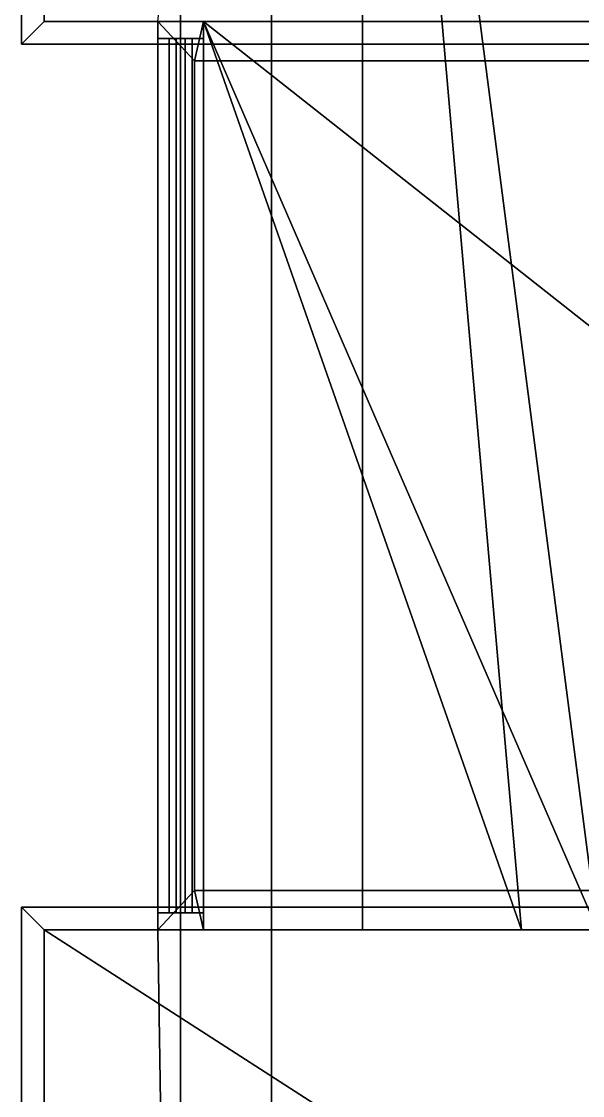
# Model space of a CAD drawing. Extents: x -7.1 to 5.5, y -11 to 12.
# Drawn here: x -7.06 to -5.826, y 5.336 to 7.7 of the extents above; entities that cross this region are included whole.
import ezdxf

# ---------------------------------------------------------------- set-up
doc = ezdxf.new("R2010")
doc.units = 0

msp = doc.modelspace()

# ---------------------------------------------------------------- linework, layer by layer
for points in [[(-7.06, 7.65, 30.1), (-7.06, 11.95, 30.1), (-7.06, 11.95, 29.9698), (-7.06, 7.65, 29.9698)], [(-7.01, 11.9, 30.1), (-7.06, 11.95, 30.1), (-7.06, 7.65, 30.1), (-7.01, 7.7, 30.1)], [(-7.01, 7.7, 29.9698), (-7.06, 7.65, 29.9698), (-7.06, 11.95, 29.9698), (-7.01, 11.9, 29.9698)], [(-7.01, 7.7, 3.4953), (-7.01, 7.7, 7.0953), (-7.01, 11.9, 7.0953), (-7.01, 11.9, 3.4953)], [(-7.01, 7.7, 7.0953), (-7.01, 7.7, 10.6953), (-7.01, 11.9, 10.6953), (-7.01, 11.9, 7.0953)], [(-7.01, 7.7, 10.6953), (-7.01, 7.7, 14.2953), (-7.01, 11.9, 14.2953), (-7.01, 11.9, 10.6953)], [(-7.01, 7.7, 14.2953), (-7.01, 7.7, 17.8953), (-7.01, 11.9, 17.8953), (-7.01, 11.9, 14.2953)], [(-7.01, 7.7, 17.8953), (-7.01, 7.7, 21.4953), (-7.01, 11.9, 21.4953), (-7.01, 11.9, 17.8953)], [(-7.01, 7.7, 21.4953), (-7.01, 7.7, 25.0953), (-7.01, 11.9, 25.0953), (-7.01, 11.9, 21.4953)], [(-7.01, 7.7, 25.0953), (-7.01, 7.7, 28.6953), (-7.01, 11.9, 28.6953), (-7.01, 11.9, 25.0953)], [(-7.01, 11.9, 30.2262), (-7.01, 7.7, 30.2262), (5.39, 7.7, 30.2262), (5.39, 11.9, 30.2262)], [(-7.01, 11.9, 28.6953), (-7.01, 7.7, 28.6953), (-7.01, 7.7, 30.2262), (-7.01, 11.9, 30.2262)], [(-6.71, 10.1, 0.0953), (-6.71, 10.1, -0.0047), (-6.71, 7.2, -0.0047)], [(-6.71, 10.1, 0.0953), (-6.71, 7.2, -0.0047), (-6.71, -10.8667, -0.0047), (-6.71, -10.8667, 0.0953)], [(-6.51, 9.9, 0.0953), (-6.71, 10.1, 0.0953), (-6.71, -10.8667, 0.0953), (-6.51, -10.5, 0.0953)], [(-6.51, -10.5, 3.2953), (-6.76, 5.7, 3.2953), (-6.76, 7.7, 3.2953), (-6.51, 9.9, 3.2953)], [(-6.51, -3.1784, 0.9173), (-6.51, -1.9882, 0.9173), (-6.51, 9.9, 0.0953), (-6.51, -10.5, 0.0953)], [(-6.51, -3.1784, 2.2732), (-6.51, -10.5, 3.2953), (-6.51, 9.9, 3.2953), (-6.51, -1.9882, 2.2732)], [(-6.51, 9.9, 3.2953), (-6.51, 9.9, 0.0953), (-6.51, -1.9882, 0.9173), (-6.51, -1.9882, 2.2732)], [(4.69, 9.7, 3.0953), (-3.66, 5.7, 3.0953), (-6.31, 9.7, 3.0953)], [(-6.31, 9.7, 3.0953), (-3.66, 5.7, 3.0953), (-5.96, 5.7, 3.0953)], [(-6.31, 9.7, 0.0953), (-5.7934, 5.7, 0.0953), (-4.1267, 5.7, 0.0953)], [(-6.31, 9.7, 0.0953), (-4.1267, 5.7, 0.0953), (-3.66, 5.7, 0.0953)], [(-6.31, 9.7, 0.0953), (-3.66, 5.7, 0.0953), (-3.1934, 5.7, 0.0953)], [(-6.31, 9.7, 0.0953), (-3.1934, 5.7, 0.0953), (-1.5267, 5.7, 0.0953)], [(-6.31, 9.7, 0.0953), (-5.96, 5.7, 0.0953), (-5.7934, 5.7, 0.0953)], [(-6.31, 9.7, 0.0953), (-1.5267, 5.7, 0.0953), (-1.36, 5.7, 0.0953)], [(-6.31, 9.7, 3.0953), (-5.96, 5.7, 3.0953), (-6.31, 5.7, 3.0953)], [(-6.31, 9.7, 0.0953), (-0.36, 5.7, 0.0953), (0.64, 5.7, 0.0953)], [(-6.31, 9.7, 0.0953), (0.64, 5.7, 0.0953), (1.09, 5.7, 0.0953), (4.69, 9.7, 0.0953)], [(-6.31, 9.7, 0.0953), (-1.36, 5.7, 0.0953), (-0.36, 5.7, 0.0953)], [(-6.31, 9.7, 0.0953), (-6.31, 5.7, 0.0953), (-5.96, 5.7, 0.0953)], [(-6.31, 9.7, 0.0953), (-6.31, 9.7, 3.0953), (-6.31, 5.7, 3.0953), (-6.31, 5.7, 0.0953)], [(-7.01, 7.7, 30.1), (-7.06, 7.65, 30.1), (5.44, 7.65, 30.1), (5.39, 7.7, 30.1)], [(5.39, 7.7, 29.9698), (5.44, 7.65, 29.9698), (-7.06, 7.65, 29.9698), (-7.01, 7.7, 29.9698)], [(-6.76, 7.7, 3.4953), (-6.76, 7.7, 7.0953), (-7.01, 7.7, 7.0953), (-7.01, 7.7, 3.4953)], [(-6.76, 7.7, 7.0953), (-6.76, 7.7, 10.6953), (-7.01, 7.7, 10.6953), (-7.01, 7.7, 7.0953)], [(-6.76, 7.7, 10.6953), (-6.76, 7.7, 14.2953), (-7.01, 7.7, 14.2953), (-7.01, 7.7, 10.6953)], [(-6.76, 7.7, 14.2953), (-6.76, 7.7, 17.8953), (-7.01, 7.7, 17.8953), (-7.01, 7.7, 14.2953)], [(-6.76, 7.7, 17.8953), (-6.76, 7.7, 21.4953), (-7.01, 7.7, 21.4953), (-7.01, 7.7, 17.8953)], [(-6.76, 7.7, 21.4953), (-6.76, 7.7, 25.0953), (-7.01, 7.7, 25.0953), (-7.01, 7.7, 21.4953)], [(-6.76, 7.7, 25.0953), (-6.76, 7.7, 28.6953), (-7.01, 7.7, 28.6953), (-7.01, 7.7, 25.0953)], [(-6.76, 7.7, 29.3453), (5.14, 7.7, 29.3453), (5.39, 7.7, 30.2262), (-7.01, 7.7, 30.2262)], [(-6.76, 7.7, 28.6953), (-6.76, 7.7, 29.3453), (-7.01, 7.7, 30.2262), (-7.01, 7.7, 28.6953)], [(-6.76, 5.7, 3.4953), (-6.76, 5.7375, 3.5444), (-6.76, 7.6625, 3.5444), (-6.76, 7.7, 3.4953)], [(-6.76, 7.7, 7.0953), (-6.76, 7.6625, 7.0462), (-6.76, 5.7375, 7.0462), (-6.76, 5.7, 7.0953)], [(-6.76, 7.7, 3.4953), (-6.76, 7.6625, 3.5444), (-6.76, 7.6625, 7.0462), (-6.76, 7.7, 7.0953)], [(-6.76, 5.7, 7.0953), (-6.76, 5.7375, 7.1444), (-6.76, 7.6625, 7.1444), (-6.76, 7.7, 7.0953)], [(-6.76, 7.7, 10.6953), (-6.76, 7.6625, 10.6462), (-6.76, 5.7375, 10.6462), (-6.76, 5.7, 10.6953)], [(-6.76, 7.7, 7.0953), (-6.76, 7.6625, 7.1444), (-6.76, 7.6625, 10.6462), (-6.76, 7.7, 10.6953)], [(-6.76, 5.7, 10.6953), (-6.76, 5.7375, 10.7444), (-6.76, 7.6625, 10.7444), (-6.76, 7.7, 10.6953)], [(-6.76, 7.7, 14.2953), (-6.76, 7.6625, 14.2462), (-6.76, 5.7375, 14.2462), (-6.76, 5.7, 14.2953)], [(-6.76, 7.7, 10.6953), (-6.76, 7.6625, 10.7444), (-6.76, 7.6625, 14.2462), (-6.76, 7.7, 14.2953)], [(-6.76, 5.7, 14.2953), (-6.76, 5.7375, 14.3444), (-6.76, 7.6625, 14.3444), (-6.76, 7.7, 14.2953)], [(-6.76, 7.7, 17.8953), (-6.76, 7.6625, 17.8462), (-6.76, 5.7375, 17.8462), (-6.76, 5.7, 17.8953)], [(-6.76, 7.7, 14.2953), (-6.76, 7.6625, 14.3444), (-6.76, 7.6625, 17.8462), (-6.76, 7.7, 17.8953)], [(-6.76, 5.7, 17.8953), (-6.76, 5.7375, 17.9444), (-6.76, 7.6625, 17.9444), (-6.76, 7.7, 17.8953)], [(-6.76, 7.7, 21.4953), (-6.76, 7.6625, 21.4462), (-6.76, 5.7375, 21.4462), (-6.76, 5.7, 21.4953)], [(-6.76, 7.7, 17.8953), (-6.76, 7.6625, 17.9444), (-6.76, 7.6625, 21.4462), (-6.76, 7.7, 21.4953)], [(-6.76, 5.7, 21.4953), (-6.76, 5.7375, 21.5444), (-6.76, 7.6625, 21.5444), (-6.76, 7.7, 21.4953)], [(-6.76, 7.7, 25.0953), (-6.76, 7.6625, 25.0462), (-6.76, 5.7375, 25.0462), (-6.76, 5.7, 25.0953)], [(-6.76, 7.7, 21.4953), (-6.76, 7.6625, 21.5444), (-6.76, 7.6625, 25.0462), (-6.76, 7.7, 25.0953)], [(-6.76, 5.7, 3.2953), (-6.76, 5.7, 3.4953), (-6.76, 7.7, 3.4953), (-6.76, 7.7, 3.2953)], [(-6.76, 5.7, 25.0953), (-6.76, 5.7375, 25.1444), (-6.76, 7.6625, 25.1444), (-6.76, 7.7, 25.0953)], [(-6.76, 7.7, 28.6953), (-6.76, 7.6625, 28.6462), (-6.76, 5.7375, 28.6462), (-6.76, 5.7, 28.6953)], [(-6.76, 7.7, 25.0953), (-6.76, 7.6625, 25.1444), (-6.76, 7.6625, 28.6462), (-6.76, 7.7, 28.6953)], [(5.14, 7.7, 29.3453), (-6.76, 7.7, 29.3453), (-6.6794, 7.6131, 29.3453), (5.0593, 7.6131, 29.3453)], [(-6.76, 7.7, 29.3453), (-6.76, 5.7, 29.3453), (-6.6794, 5.7869, 29.3453), (-6.6794, 7.6131, 29.3453)], [(-6.76, 5.7, 29.3453), (-6.76, 7.7, 29.3453), (-6.76, 7.7, 28.6953), (-6.76, 5.7, 28.6953)], [(-6.6794, 7.6131, 29.3453), (-6.6794, 5.7869, 29.3453), (-6.66, 5.7, 29.0188), (-6.66, 7.7, 29.0188)], [(5.0593, 7.6131, 29.3453), (-6.6794, 7.6131, 29.3453), (-6.66, 7.7, 29.0188), (5.04, 7.7, 29.0188)], [(-6.66, 7.7, 7.0953), (-6.66, 5.7, 7.0953), (-6.66, 5.7375, 7.0462), (-6.66, 7.6625, 7.0462)], [(-6.66, 5.7, 3.4953), (-6.66, 7.7, 3.4953), (-6.66, 7.6625, 3.5444), (-6.66, 5.7375, 3.5444)], [(-6.66, 7.6625, 7.0462), (-6.66, 7.6625, 3.5444), (-6.66, 7.7, 3.4953), (-6.66, 7.7, 7.0953)], [(-6.66, 7.7, 3.4953), (-2.16, 7.7, 3.4953), (-2.16, 7.7, 6.8953), (-6.66, 7.7, 6.8953)], [(-2.16, 7.7, 6.8953), (-3.66, 5.7, 6.8953), (-6.66, 5.7, 6.8953), (-6.66, 7.7, 6.8953)], [(-6.66, 7.7, 6.8953), (-6.66, 5.7, 6.8953), (-6.66, 5.7, 7.0953), (-6.66, 7.7, 7.0953)], [(-5.96, 5.7, 3.4953), (-6.66, 7.7, 3.4953), (-6.66, 5.7, 3.4953)], [(-5.96, 5.7, 3.4953), (-5.7934, 5.7, 3.4953), (-6.66, 7.7, 3.4953)], [(-4.1267, 5.7, 3.4953), (-6.66, 7.7, 3.4953), (-5.7934, 5.7, 3.4953)], [(-4.1267, 5.7, 3.4953), (-2.16, 7.7, 3.4953), (-6.66, 7.7, 3.4953)], [(-6.66, 7.7, 10.6953), (-6.66, 5.7, 10.6953), (-6.66, 5.7375, 10.6462), (-6.66, 7.6625, 10.6462)], [(-6.66, 5.7, 7.0953), (-6.66, 7.7, 7.0953), (-6.66, 7.6625, 7.1444), (-6.66, 5.7375, 7.1444)], [(-6.66, 7.6625, 10.6462), (-6.66, 7.6625, 7.1444), (-6.66, 7.7, 7.0953), (-6.66, 7.7, 10.6953)], [(-6.66, 7.7, 7.0953), (-2.16, 7.7, 7.0953), (-2.16, 7.7, 10.4953), (-6.66, 7.7, 10.4953)], [(-2.16, 7.7, 10.4953), (-3.66, 5.7, 10.4953), (-6.66, 5.7, 10.4953), (-6.66, 7.7, 10.4953)], [(-6.66, 7.7, 10.4953), (-6.66, 5.7, 10.4953), (-6.66, 5.7, 10.6953), (-6.66, 7.7, 10.6953)], [(-5.96, 5.7, 7.0953), (-6.66, 7.7, 7.0953), (-6.66, 5.7, 7.0953)], [(-5.96, 5.7, 7.0953), (-5.7934, 5.7, 7.0953), (-6.66, 7.7, 7.0953)], [(-4.1267, 5.7, 7.0953), (-6.66, 7.7, 7.0953), (-5.7934, 5.7, 7.0953)], [(-4.1267, 5.7, 7.0953), (-2.16, 7.7, 7.0953), (-6.66, 7.7, 7.0953)], [(-6.66, 7.7, 14.2953), (-6.66, 5.7, 14.2953), (-6.66, 5.7375, 14.2462), (-6.66, 7.6625, 14.2462)], [(-6.66, 5.7, 10.6953), (-6.66, 7.7, 10.6953), (-6.66, 7.6625, 10.7444), (-6.66, 5.7375, 10.7444)], [(-6.66, 7.6625, 14.2462), (-6.66, 7.6625, 10.7444), (-6.66, 7.7, 10.6953), (-6.66, 7.7, 14.2953)], [(-6.66, 7.7, 10.6953), (-2.16, 7.7, 10.6953), (-2.16, 7.7, 14.0953), (-6.66, 7.7, 14.0953)], [(-2.16, 7.7, 14.0953), (-3.66, 5.7, 14.0953), (-6.66, 5.7, 14.0953), (-6.66, 7.7, 14.0953)], [(-6.66, 7.7, 14.0953), (-6.66, 5.7, 14.0953), (-6.66, 5.7, 14.2953), (-6.66, 7.7, 14.2953)], [(-5.96, 5.7, 10.6953), (-6.66, 7.7, 10.6953), (-6.66, 5.7, 10.6953)], [(-5.96, 5.7, 10.6953), (-5.7934, 5.7, 10.6953), (-6.66, 7.7, 10.6953)], [(-4.1267, 5.7, 10.6953), (-6.66, 7.7, 10.6953), (-5.7934, 5.7, 10.6953)], [(-4.1267, 5.7, 10.6953), (-2.16, 7.7, 10.6953), (-6.66, 7.7, 10.6953)], [(-6.66, 7.7, 17.8953), (-6.66, 5.7, 17.8953), (-6.66, 5.7375, 17.8462), (-6.66, 7.6625, 17.8462)], [(-6.66, 5.7, 14.2953), (-6.66, 7.7, 14.2953), (-6.66, 7.6625, 14.3444), (-6.66, 5.7375, 14.3444)], [(-6.66, 7.6625, 17.8462), (-6.66, 7.6625, 14.3444), (-6.66, 7.7, 14.2953), (-6.66, 7.7, 17.8953)], [(-6.66, 7.7, 14.2953), (-2.16, 7.7, 14.2953), (-2.16, 7.7, 17.6953), (-6.66, 7.7, 17.6953)], [(-2.16, 7.7, 17.6953), (-3.66, 5.7, 17.6953), (-6.66, 5.7, 17.6953), (-6.66, 7.7, 17.6953)], [(-6.66, 7.7, 17.6953), (-6.66, 5.7, 17.6953), (-6.66, 5.7, 17.8953), (-6.66, 7.7, 17.8953)], [(-5.96, 5.7, 14.2953), (-6.66, 7.7, 14.2953), (-6.66, 5.7, 14.2953)], [(-5.96, 5.7, 14.2953), (-5.7934, 5.7, 14.2953), (-6.66, 7.7, 14.2953)], [(-4.1267, 5.7, 14.2953), (-6.66, 7.7, 14.2953), (-5.7934, 5.7, 14.2953)], [(-4.1267, 5.7, 14.2953), (-2.16, 7.7, 14.2953), (-6.66, 7.7, 14.2953)], [(-6.66, 7.7, 21.4953), (-6.66, 5.7, 21.4953), (-6.66, 5.7375, 21.4462), (-6.66, 7.6625, 21.4462)], [(-6.66, 5.7, 17.8953), (-6.66, 7.7, 17.8953), (-6.66, 7.6625, 17.9444), (-6.66, 5.7375, 17.9444)], [(-6.66, 7.6625, 21.4462), (-6.66, 7.6625, 17.9444), (-6.66, 7.7, 17.8953), (-6.66, 7.7, 21.4953)], [(-6.66, 7.7, 17.8953), (-2.16, 7.7, 17.8953), (-2.16, 7.7, 21.2953), (-6.66, 7.7, 21.2953)], [(-2.16, 7.7, 21.2953), (-3.66, 5.7, 21.2953), (-6.66, 5.7, 21.2953), (-6.66, 7.7, 21.2953)], [(-6.66, 7.7, 21.2953), (-6.66, 5.7, 21.2953), (-6.66, 5.7, 21.4953), (-6.66, 7.7, 21.4953)], [(-5.96, 5.7, 17.8953), (-6.66, 7.7, 17.8953), (-6.66, 5.7, 17.8953)], [(-5.96, 5.7, 17.8953), (-5.7934, 5.7, 17.8953), (-6.66, 7.7, 17.8953)], [(-4.1267, 5.7, 17.8953), (-6.66, 7.7, 17.8953), (-5.7934, 5.7, 17.8953)], [(-4.1267, 5.7, 17.8953), (-2.16, 7.7, 17.8953), (-6.66, 7.7, 17.8953)], [(-6.66, 7.7, 25.0953), (-6.66, 5.7, 25.0953), (-6.66, 5.7375, 25.0462), (-6.66, 7.6625, 25.0462)], [(-6.66, 5.7, 21.4953), (-6.66, 7.7, 21.4953), (-6.66, 7.6625, 21.5444), (-6.66, 5.7375, 21.5444)], [(-6.66, 7.6625, 25.0462), (-6.66, 7.6625, 21.5444), (-6.66, 7.7, 21.4953), (-6.66, 7.7, 25.0953)], [(-6.66, 7.7, 21.4953), (-2.16, 7.7, 21.4953), (-2.16, 7.7, 24.8953), (-6.66, 7.7, 24.8953)], [(-2.16, 7.7, 24.8953), (-3.66, 5.7, 24.8953), (-6.66, 5.7, 24.8953), (-6.66, 7.7, 24.8953)], [(-6.66, 7.7, 24.8953), (-6.66, 5.7, 24.8953), (-6.66, 5.7, 25.0953), (-6.66, 7.7, 25.0953)], [(-5.96, 5.7, 21.4953), (-6.66, 7.7, 21.4953), (-6.66, 5.7, 21.4953)], [(-5.96, 5.7, 21.4953), (-5.7934, 5.7, 21.4953), (-6.66, 7.7, 21.4953)], [(-4.1267, 5.7, 21.4953), (-6.66, 7.7, 21.4953), (-5.7934, 5.7, 21.4953)], [(-4.1267, 5.7, 21.4953), (-2.16, 7.7, 21.4953), (-6.66, 7.7, 21.4953)], [(-6.66, 7.7, 28.6953), (-6.66, 5.7, 28.6953), (-6.66, 5.7375, 28.6462), (-6.66, 7.6625, 28.6462)], [(-6.66, 5.7, 25.0953), (-6.66, 7.7, 25.0953), (-6.66, 7.6625, 25.1444), (-6.66, 5.7375, 25.1444)], [(-6.66, 7.6625, 28.6462), (-6.66, 7.6625, 25.1444), (-6.66, 7.7, 25.0953), (-6.66, 7.7, 28.6953)], [(-6.66, 7.7, 25.0953), (-2.16, 7.7, 25.0953), (-2.16, 7.7, 29.0188), (-6.66, 7.7, 29.0188)], [(-6.66, 7.7, 29.0188), (-6.66, 5.7, 29.0188), (-6.66, 5.7, 28.6953), (-6.66, 7.7, 28.6953)], [(-5.96, 5.7, 25.0953), (-6.66, 7.7, 25.0953), (-6.66, 5.7, 25.0953)], [(-5.96, 5.7, 25.0953), (-5.7934, 5.7, 25.0953), (-6.66, 7.7, 25.0953)], [(-4.1267, 5.7, 25.0953), (-6.66, 7.7, 25.0953), (-5.7934, 5.7, 25.0953)], [(-4.1267, 5.7, 25.0953), (-2.16, 7.7, 25.0953), (-6.66, 7.7, 25.0953)], [(-6.76, 5.7375, 7.0462), (-6.76, 7.6625, 7.0462), (-6.66, 7.6625, 7.0462), (-6.66, 5.7375, 7.0462)], [(-6.76, 7.6625, 3.5444), (-6.76, 5.7375, 3.5444), (-6.66, 5.7375, 3.5444), (-6.66, 7.6625, 3.5444)], [(-6.76, 7.6625, 3.5444), (-6.66, 7.6625, 3.5444), (-6.66, 7.6625, 7.0462), (-6.76, 7.6625, 7.0462)], [(-6.76, 5.7375, 10.6462), (-6.76, 7.6625, 10.6462), (-6.66, 7.6625, 10.6462), (-6.66, 5.7375, 10.6462)], [(-6.76, 7.6625, 7.1444), (-6.76, 5.7375, 7.1444), (-6.66, 5.7375, 7.1444), (-6.66, 7.6625, 7.1444)], [(-6.76, 7.6625, 7.1444), (-6.66, 7.6625, 7.1444), (-6.66, 7.6625, 10.6462), (-6.76, 7.6625, 10.6462)], [(-6.76, 5.7375, 14.2462), (-6.76, 7.6625, 14.2462), (-6.66, 7.6625, 14.2462), (-6.66, 5.7375, 14.2462)], [(-6.76, 7.6625, 10.7444), (-6.76, 5.7375, 10.7444), (-6.66, 5.7375, 10.7444), (-6.66, 7.6625, 10.7444)], [(-6.76, 7.6625, 10.7444), (-6.66, 7.6625, 10.7444), (-6.66, 7.6625, 14.2462), (-6.76, 7.6625, 14.2462)], [(-6.76, 5.7375, 17.8462), (-6.76, 7.6625, 17.8462), (-6.66, 7.6625, 17.8462), (-6.66, 5.7375, 17.8462)], [(-6.76, 7.6625, 14.3444), (-6.76, 5.7375, 14.3444), (-6.66, 5.7375, 14.3444), (-6.66, 7.6625, 14.3444)], [(-6.76, 7.6625, 14.3444), (-6.66, 7.6625, 14.3444), (-6.66, 7.6625, 17.8462), (-6.76, 7.6625, 17.8462)], [(-6.76, 5.7375, 21.4462), (-6.76, 7.6625, 21.4462), (-6.66, 7.6625, 21.4462), (-6.66, 5.7375, 21.4462)], [(-6.76, 7.6625, 17.9444), (-6.76, 5.7375, 17.9444), (-6.66, 5.7375, 17.9444), (-6.66, 7.6625, 17.9444)], [(-6.76, 7.6625, 17.9444), (-6.66, 7.6625, 17.9444), (-6.66, 7.6625, 21.4462), (-6.76, 7.6625, 21.4462)], [(-6.76, 5.7375, 25.0462), (-6.76, 7.6625, 25.0462), (-6.66, 7.6625, 25.0462), (-6.66, 5.7375, 25.0462)], [(-6.76, 7.6625, 21.5444), (-6.76, 5.7375, 21.5444), (-6.66, 5.7375, 21.5444), (-6.66, 7.6625, 21.5444)], [(-6.76, 7.6625, 21.5444), (-6.66, 7.6625, 21.5444), (-6.66, 7.6625, 25.0462), (-6.76, 7.6625, 25.0462)], [(-6.76, 5.7375, 28.6462), (-6.76, 7.6625, 28.6462), (-6.66, 7.6625, 28.6462), (-6.66, 5.7375, 28.6462)], [(-6.76, 7.6625, 25.1444), (-6.76, 5.7375, 25.1444), (-6.66, 5.7375, 25.1444), (-6.66, 7.6625, 25.1444)], [(-6.76, 7.6625, 25.1444), (-6.66, 7.6625, 25.1444), (-6.66, 7.6625, 28.6462), (-6.76, 7.6625, 28.6462)], [(-6.735, 5.7375, 5.8462), (-6.735, 7.6625, 5.8462), (-6.685, 7.6625, 5.8462), (-6.685, 5.7375, 5.8462)], [(-6.735, 7.6625, 5.9444), (-6.735, 5.7375, 5.9444), (-6.685, 5.7375, 5.9444), (-6.685, 7.6625, 5.9444)], [(-6.735, 7.6625, 5.9444), (-6.735, 7.6625, 5.8462), (-6.735, 5.7375, 5.8462), (-6.735, 5.7375, 5.9444)], [(-6.735, 7.6625, 4.7444), (-6.735, 7.6625, 4.6462), (-6.735, 5.7375, 4.6462), (-6.735, 5.7375, 4.7444)], [(-6.735, 7.6625, 4.7444), (-6.735, 5.7375, 4.7444), (-6.685, 5.7375, 4.7444), (-6.685, 7.6625, 4.7444)], [(-6.735, 5.7375, 4.6462), (-6.735, 7.6625, 4.6462), (-6.685, 7.6625, 4.6462), (-6.685, 5.7375, 4.6462)], [(-6.735, 5.7375, 9.4462), (-6.735, 7.6625, 9.4462), (-6.685, 7.6625, 9.4462), (-6.685, 5.7375, 9.4462)], [(-6.735, 7.6625, 9.5444), (-6.735, 5.7375, 9.5444), (-6.685, 5.7375, 9.5444), (-6.685, 7.6625, 9.5444)], [(-6.735, 7.6625, 9.5444), (-6.735, 7.6625, 9.4462), (-6.735, 5.7375, 9.4462), (-6.735, 5.7375, 9.5444)], [(-6.735, 7.6625, 8.3444), (-6.735, 7.6625, 8.2462), (-6.735, 5.7375, 8.2462), (-6.735, 5.7375, 8.3444)], [(-6.735, 7.6625, 8.3444), (-6.735, 5.7375, 8.3444), (-6.685, 5.7375, 8.3444), (-6.685, 7.6625, 8.3444)], [(-6.735, 5.7375, 8.2462), (-6.735, 7.6625, 8.2462), (-6.685, 7.6625, 8.2462), (-6.685, 5.7375, 8.2462)], [(-6.735, 5.7375, 13.0462), (-6.735, 7.6625, 13.0462), (-6.685, 7.6625, 13.0462), (-6.685, 5.7375, 13.0462)], [(-6.735, 7.6625, 13.1444), (-6.735, 5.7375, 13.1444), (-6.685, 5.7375, 13.1444), (-6.685, 7.6625, 13.1444)], [(-6.735, 7.6625, 13.1444), (-6.735, 7.6625, 13.0462), (-6.735, 5.7375, 13.0462), (-6.735, 5.7375, 13.1444)], [(-6.735, 7.6625, 11.9444), (-6.735, 7.6625, 11.8462), (-6.735, 5.7375, 11.8462), (-6.735, 5.7375, 11.9444)], [(-6.735, 7.6625, 11.9444), (-6.735, 5.7375, 11.9444), (-6.685, 5.7375, 11.9444), (-6.685, 7.6625, 11.9444)], [(-6.735, 5.7375, 11.8462), (-6.735, 7.6625, 11.8462), (-6.685, 7.6625, 11.8462), (-6.685, 5.7375, 11.8462)], [(-6.735, 5.7375, 16.6462), (-6.735, 7.6625, 16.6462), (-6.685, 7.6625, 16.6462), (-6.685, 5.7375, 16.6462)], [(-6.735, 7.6625, 16.7444), (-6.735, 5.7375, 16.7444), (-6.685, 5.7375, 16.7444), (-6.685, 7.6625, 16.7444)], [(-6.735, 7.6625, 16.7444), (-6.735, 7.6625, 16.6462), (-6.735, 5.7375, 16.6462), (-6.735, 5.7375, 16.7444)], [(-6.735, 7.6625, 15.5444), (-6.735, 7.6625, 15.4462), (-6.735, 5.7375, 15.4462), (-6.735, 5.7375, 15.5444)], [(-6.735, 7.6625, 15.5444), (-6.735, 5.7375, 15.5444), (-6.685, 5.7375, 15.5444), (-6.685, 7.6625, 15.5444)], [(-6.735, 5.7375, 15.4462), (-6.735, 7.6625, 15.4462), (-6.685, 7.6625, 15.4462), (-6.685, 5.7375, 15.4462)], [(-6.735, 5.7375, 20.2462), (-6.735, 7.6625, 20.2462), (-6.685, 7.6625, 20.2462), (-6.685, 5.7375, 20.2462)], [(-6.735, 7.6625, 20.3444), (-6.735, 5.7375, 20.3444), (-6.685, 5.7375, 20.3444), (-6.685, 7.6625, 20.3444)], [(-6.735, 7.6625, 20.3444), (-6.735, 7.6625, 20.2462), (-6.735, 5.7375, 20.2462), (-6.735, 5.7375, 20.3444)], [(-6.735, 7.6625, 19.1444), (-6.735, 7.6625, 19.0462), (-6.735, 5.7375, 19.0462), (-6.735, 5.7375, 19.1444)], [(-6.735, 7.6625, 19.1444), (-6.735, 5.7375, 19.1444), (-6.685, 5.7375, 19.1444), (-6.685, 7.6625, 19.1444)], [(-6.735, 5.7375, 19.0462), (-6.735, 7.6625, 19.0462), (-6.685, 7.6625, 19.0462), (-6.685, 5.7375, 19.0462)], [(-6.735, 5.7375, 23.8462), (-6.735, 7.6625, 23.8462), (-6.685, 7.6625, 23.8462), (-6.685, 5.7375, 23.8462)], [(-6.735, 7.6625, 23.9444), (-6.735, 5.7375, 23.9444), (-6.685, 5.7375, 23.9444), (-6.685, 7.6625, 23.9444)], [(-6.735, 7.6625, 23.9444), (-6.735, 7.6625, 23.8462), (-6.735, 5.7375, 23.8462), (-6.735, 5.7375, 23.9444)], [(-6.735, 7.6625, 22.7444), (-6.735, 7.6625, 22.6462), (-6.735, 5.7375, 22.6462), (-6.735, 5.7375, 22.7444)], [(-6.735, 7.6625, 22.7444), (-6.735, 5.7375, 22.7444), (-6.685, 5.7375, 22.7444), (-6.685, 7.6625, 22.7444)], [(-6.735, 5.7375, 22.6462), (-6.735, 7.6625, 22.6462), (-6.685, 7.6625, 22.6462), (-6.685, 5.7375, 22.6462)], [(-6.735, 5.7375, 27.4462), (-6.735, 7.6625, 27.4462), (-6.685, 7.6625, 27.4462), (-6.685, 5.7375, 27.4462)], [(-6.735, 7.6625, 27.5444), (-6.735, 5.7375, 27.5444), (-6.685, 5.7375, 27.5444), (-6.685, 7.6625, 27.5444)], [(-6.735, 7.6625, 27.5444), (-6.735, 7.6625, 27.4462), (-6.735, 5.7375, 27.4462), (-6.735, 5.7375, 27.5444)], [(-6.735, 7.6625, 26.3444), (-6.735, 7.6625, 26.2462), (-6.735, 5.7375, 26.2462), (-6.735, 5.7375, 26.3444)], [(-6.735, 7.6625, 26.3444), (-6.735, 5.7375, 26.3444), (-6.685, 5.7375, 26.3444), (-6.685, 7.6625, 26.3444)], [(-6.735, 5.7375, 26.2462), (-6.735, 7.6625, 26.2462), (-6.685, 7.6625, 26.2462), (-6.685, 5.7375, 26.2462)], [(-6.72, 7.6625, 3.5444), (-6.72, 5.7375, 3.5444), (-6.72, 5.7375, 7.0462), (-6.72, 7.6625, 7.0462)], [(-6.72, 5.7375, 7.0462), (-6.7, 5.7375, 7.0462), (-6.7, 7.6625, 7.0462), (-6.72, 7.6625, 7.0462)], [(-6.72, 7.6625, 3.5444), (-6.7, 7.6625, 3.5444), (-6.7, 5.7375, 3.5444), (-6.72, 5.7375, 3.5444)], [(-6.72, 7.6625, 3.5444), (-6.72, 7.6625, 7.0462), (-6.7, 7.6625, 7.0462), (-6.7, 7.6625, 3.5444)], [(-6.72, 7.6625, 7.1444), (-6.72, 5.7375, 7.1444), (-6.72, 5.7375, 10.6462), (-6.72, 7.6625, 10.6462)], [(-6.72, 5.7375, 10.6462), (-6.7, 5.7375, 10.6462), (-6.7, 7.6625, 10.6462), (-6.72, 7.6625, 10.6462)], [(-6.72, 7.6625, 7.1444), (-6.7, 7.6625, 7.1444), (-6.7, 5.7375, 7.1444), (-6.72, 5.7375, 7.1444)], [(-6.72, 7.6625, 7.1444), (-6.72, 7.6625, 10.6462), (-6.7, 7.6625, 10.6462), (-6.7, 7.6625, 7.1444)], [(-6.72, 7.6625, 10.7444), (-6.72, 5.7375, 10.7444), (-6.72, 5.7375, 14.2462), (-6.72, 7.6625, 14.2462)], [(-6.72, 5.7375, 14.2462), (-6.7, 5.7375, 14.2462), (-6.7, 7.6625, 14.2462), (-6.72, 7.6625, 14.2462)], [(-6.72, 7.6625, 10.7444), (-6.7, 7.6625, 10.7444), (-6.7, 5.7375, 10.7444), (-6.72, 5.7375, 10.7444)], [(-6.72, 7.6625, 10.7444), (-6.72, 7.6625, 14.2462), (-6.7, 7.6625, 14.2462), (-6.7, 7.6625, 10.7444)], [(-6.72, 7.6625, 14.3444), (-6.72, 5.7375, 14.3444), (-6.72, 5.7375, 17.8462), (-6.72, 7.6625, 17.8462)], [(-6.72, 5.7375, 17.8462), (-6.7, 5.7375, 17.8462), (-6.7, 7.6625, 17.8462), (-6.72, 7.6625, 17.8462)], [(-6.72, 7.6625, 14.3444), (-6.7, 7.6625, 14.3444), (-6.7, 5.7375, 14.3444), (-6.72, 5.7375, 14.3444)], [(-6.72, 7.6625, 14.3444), (-6.72, 7.6625, 17.8462), (-6.7, 7.6625, 17.8462), (-6.7, 7.6625, 14.3444)], [(-6.72, 7.6625, 17.9444), (-6.72, 5.7375, 17.9444), (-6.72, 5.7375, 21.4462), (-6.72, 7.6625, 21.4462)], [(-6.72, 5.7375, 21.4462), (-6.7, 5.7375, 21.4462), (-6.7, 7.6625, 21.4462), (-6.72, 7.6625, 21.4462)], [(-6.72, 7.6625, 17.9444), (-6.7, 7.6625, 17.9444), (-6.7, 5.7375, 17.9444), (-6.72, 5.7375, 17.9444)], [(-6.72, 7.6625, 17.9444), (-6.72, 7.6625, 21.4462), (-6.7, 7.6625, 21.4462), (-6.7, 7.6625, 17.9444)], [(-6.72, 7.6625, 21.5444), (-6.72, 5.7375, 21.5444), (-6.72, 5.7375, 25.0462), (-6.72, 7.6625, 25.0462)], [(-6.72, 5.7375, 25.0462), (-6.7, 5.7375, 25.0462), (-6.7, 7.6625, 25.0462), (-6.72, 7.6625, 25.0462)], [(-6.72, 7.6625, 21.5444), (-6.7, 7.6625, 21.5444), (-6.7, 5.7375, 21.5444), (-6.72, 5.7375, 21.5444)], [(-6.72, 7.6625, 21.5444), (-6.72, 7.6625, 25.0462), (-6.7, 7.6625, 25.0462), (-6.7, 7.6625, 21.5444)], [(-6.72, 7.6625, 25.1444), (-6.72, 5.7375, 25.1444), (-6.72, 5.7375, 28.6462), (-6.72, 7.6625, 28.6462)], [(-6.72, 5.7375, 28.6462), (-6.7, 5.7375, 28.6462), (-6.7, 7.6625, 28.6462), (-6.72, 7.6625, 28.6462)], [(-6.72, 7.6625, 25.1444), (-6.7, 7.6625, 25.1444), (-6.7, 5.7375, 25.1444), (-6.72, 5.7375, 25.1444)], [(-6.72, 7.6625, 25.1444), (-6.72, 7.6625, 28.6462), (-6.7, 7.6625, 28.6462), (-6.7, 7.6625, 25.1444)], [(-6.7, 7.6625, 7.0462), (-6.7, 5.7375, 7.0462), (-6.7, 5.7375, 3.5444), (-6.7, 7.6625, 3.5444)], [(-6.7, 7.6625, 10.6462), (-6.7, 5.7375, 10.6462), (-6.7, 5.7375, 7.1444), (-6.7, 7.6625, 7.1444)], [(-6.7, 7.6625, 14.2462), (-6.7, 5.7375, 14.2462), (-6.7, 5.7375, 10.7444), (-6.7, 7.6625, 10.7444)], [(-6.7, 7.6625, 17.8462), (-6.7, 5.7375, 17.8462), (-6.7, 5.7375, 14.3444), (-6.7, 7.6625, 14.3444)], [(-6.7, 7.6625, 21.4462), (-6.7, 5.7375, 21.4462), (-6.7, 5.7375, 17.9444), (-6.7, 7.6625, 17.9444)], [(-6.7, 7.6625, 25.0462), (-6.7, 5.7375, 25.0462), (-6.7, 5.7375, 21.5444), (-6.7, 7.6625, 21.5444)], [(-6.7, 7.6625, 28.6462), (-6.7, 5.7375, 28.6462), (-6.7, 5.7375, 25.1444), (-6.7, 7.6625, 25.1444)], [(-6.685, 7.6625, 5.9444), (-6.685, 5.7375, 5.9444), (-6.685, 5.7375, 5.8462), (-6.685, 7.6625, 5.8462)], [(-6.685, 7.6625, 4.7444), (-6.685, 5.7375, 4.7444), (-6.685, 5.7375, 4.6462), (-6.685, 7.6625, 4.6462)], [(-6.685, 7.6625, 9.5444), (-6.685, 5.7375, 9.5444), (-6.685, 5.7375, 9.4462), (-6.685, 7.6625, 9.4462)], [(-6.685, 7.6625, 8.3444), (-6.685, 5.7375, 8.3444), (-6.685, 5.7375, 8.2462), (-6.685, 7.6625, 8.2462)], [(-6.685, 7.6625, 13.1444), (-6.685, 5.7375, 13.1444), (-6.685, 5.7375, 13.0462), (-6.685, 7.6625, 13.0462)], [(-6.685, 7.6625, 11.9444), (-6.685, 5.7375, 11.9444), (-6.685, 5.7375, 11.8462), (-6.685, 7.6625, 11.8462)], [(-6.685, 7.6625, 16.7444), (-6.685, 5.7375, 16.7444), (-6.685, 5.7375, 16.6462), (-6.685, 7.6625, 16.6462)], [(-6.685, 7.6625, 15.5444), (-6.685, 5.7375, 15.5444), (-6.685, 5.7375, 15.4462), (-6.685, 7.6625, 15.4462)], [(-6.685, 7.6625, 20.3444), (-6.685, 5.7375, 20.3444), (-6.685, 5.7375, 20.2462), (-6.685, 7.6625, 20.2462)], [(-6.685, 7.6625, 19.1444), (-6.685, 5.7375, 19.1444), (-6.685, 5.7375, 19.0462), (-6.685, 7.6625, 19.0462)], [(-6.685, 7.6625, 23.9444), (-6.685, 5.7375, 23.9444), (-6.685, 5.7375, 23.8462), (-6.685, 7.6625, 23.8462)], [(-6.685, 7.6625, 22.7444), (-6.685, 5.7375, 22.7444), (-6.685, 5.7375, 22.6462), (-6.685, 7.6625, 22.6462)], [(-6.685, 7.6625, 27.5444), (-6.685, 5.7375, 27.5444), (-6.685, 5.7375, 27.4462), (-6.685, 7.6625, 27.4462)], [(-6.685, 7.6625, 26.3444), (-6.685, 5.7375, 26.3444), (-6.685, 5.7375, 26.2462), (-6.685, 7.6625, 26.2462)], [(5.44, 7.65, 30.1), (-7.06, 7.65, 30.1), (-7.06, 7.65, 29.9698), (5.44, 7.65, 29.9698)], [(5.0593, 7.6131, 29.2394), (5.0593, 5.7869, 29.2394), (-6.6794, 5.7869, 29.2394), (-6.6794, 7.6131, 29.2394)], [(-6.6794, 5.7869, 29.2747), (5.0593, 5.7869, 29.2747), (5.0593, 7.6131, 29.2747), (-6.6794, 7.6131, 29.2747)], [(5.0593, 7.6131, 29.2747), (5.0593, 7.6131, 29.2394), (-6.6794, 7.6131, 29.2394), (-6.6794, 7.6131, 29.2747)], [(-6.6794, 7.6131, 29.2747), (-6.6794, 7.6131, 29.2394), (-6.6794, 5.7869, 29.2394), (-6.6794, 5.7869, 29.2747)], [(-6.76, 5.7, 29.3453), (5.14, 5.7, 29.3453), (5.0593, 5.7869, 29.3453), (-6.6794, 5.7869, 29.3453)], [(-6.6794, 5.7869, 29.3453), (5.0593, 5.7869, 29.3453), (5.0593, 5.7, 29.0188), (-6.66, 5.7, 29.0188)], [(5.0593, 5.7869, 29.2394), (5.0593, 5.7869, 29.2747), (-6.6794, 5.7869, 29.2747), (-6.6794, 5.7869, 29.2394)], [(-7.06, 5.75, 29.9698), (-7.06, 5.75, 30.1), (5.44, 5.75, 30.1), (5.44, 5.75, 29.9698)], [(-7.06, 5.75, 29.9698), (-7.06, -11.05, 29.9698), (-7.06, -11.05, 30.1), (-7.06, 5.75, 30.1)], [(-7.01, -11, 29.9698), (-7.06, -11.05, 29.9698), (-7.06, 5.75, 29.9698), (-7.01, 5.7, 29.9698)], [(-7.01, 5.7, 29.9698), (-7.06, 5.75, 29.9698), (5.44, 5.75, 29.9698), (5.39, 5.7, 29.9698)], [(5.39, 5.7, 30.1), (5.44, 5.75, 30.1), (-7.06, 5.75, 30.1), (-7.01, 5.7, 30.1)], [(-7.01, 5.7, 30.1), (-7.06, 5.75, 30.1), (-7.06, -11.05, 30.1), (-7.01, -11, 30.1)], [(-6.76, 5.7375, 3.5444), (-6.76, 5.7375, 7.0462), (-6.66, 5.7375, 7.0462), (-6.66, 5.7375, 3.5444)], [(-6.76, 5.7, 3.4953), (-6.76, 5.7, 7.0953), (-6.76, 5.7375, 7.0462), (-6.76, 5.7375, 3.5444)], [(-6.76, 5.7375, 7.1444), (-6.76, 5.7375, 10.6462), (-6.66, 5.7375, 10.6462), (-6.66, 5.7375, 7.1444)], [(-6.76, 5.7, 7.0953), (-6.76, 5.7, 10.6953), (-6.76, 5.7375, 10.6462), (-6.76, 5.7375, 7.1444)], [(-6.76, 5.7375, 10.7444), (-6.76, 5.7375, 14.2462), (-6.66, 5.7375, 14.2462), (-6.66, 5.7375, 10.7444)], [(-6.76, 5.7, 10.6953), (-6.76, 5.7, 14.2953), (-6.76, 5.7375, 14.2462), (-6.76, 5.7375, 10.7444)], [(-6.76, 5.7375, 14.3444), (-6.76, 5.7375, 17.8462), (-6.66, 5.7375, 17.8462), (-6.66, 5.7375, 14.3444)], [(-6.76, 5.7, 14.2953), (-6.76, 5.7, 17.8953), (-6.76, 5.7375, 17.8462), (-6.76, 5.7375, 14.3444)], [(-6.76, 5.7375, 17.9444), (-6.76, 5.7375, 21.4462), (-6.66, 5.7375, 21.4462), (-6.66, 5.7375, 17.9444)], [(-6.76, 5.7, 17.8953), (-6.76, 5.7, 21.4953), (-6.76, 5.7375, 21.4462), (-6.76, 5.7375, 17.9444)], [(-6.76, 5.7375, 21.5444), (-6.76, 5.7375, 25.0462), (-6.66, 5.7375, 25.0462), (-6.66, 5.7375, 21.5444)], [(-6.76, 5.7, 21.4953), (-6.76, 5.7, 25.0953), (-6.76, 5.7375, 25.0462), (-6.76, 5.7375, 21.5444)], [(-6.76, 5.7375, 25.1444), (-6.76, 5.7375, 28.6462), (-6.66, 5.7375, 28.6462), (-6.66, 5.7375, 25.1444)], [(-6.76, 5.7, 25.0953), (-6.76, 5.7, 28.6953), (-6.76, 5.7375, 28.6462), (-6.76, 5.7375, 25.1444)], [(-6.72, 5.7375, 3.5444), (-6.7, 5.7375, 3.5444), (-6.7, 5.7375, 7.0462), (-6.72, 5.7375, 7.0462)], [(-6.72, 5.7375, 7.1444), (-6.7, 5.7375, 7.1444), (-6.7, 5.7375, 10.6462), (-6.72, 5.7375, 10.6462)], [(-6.72, 5.7375, 10.7444), (-6.7, 5.7375, 10.7444), (-6.7, 5.7375, 14.2462), (-6.72, 5.7375, 14.2462)], [(-6.72, 5.7375, 14.3444), (-6.7, 5.7375, 14.3444), (-6.7, 5.7375, 17.8462), (-6.72, 5.7375, 17.8462)], [(-6.72, 5.7375, 17.9444), (-6.7, 5.7375, 17.9444), (-6.7, 5.7375, 21.4462), (-6.72, 5.7375, 21.4462)], [(-6.72, 5.7375, 21.5444), (-6.7, 5.7375, 21.5444), (-6.7, 5.7375, 25.0462), (-6.72, 5.7375, 25.0462)], [(-6.72, 5.7375, 25.1444), (-6.7, 5.7375, 25.1444), (-6.7, 5.7375, 28.6462), (-6.72, 5.7375, 28.6462)], [(-6.66, 5.7375, 7.0462), (-6.66, 5.7, 7.0953), (-6.66, 5.7, 3.4953), (-6.66, 5.7375, 3.5444)], [(-6.66, 5.7375, 10.6462), (-6.66, 5.7, 10.6953), (-6.66, 5.7, 7.0953), (-6.66, 5.7375, 7.1444)], [(-6.66, 5.7375, 14.2462), (-6.66, 5.7, 14.2953), (-6.66, 5.7, 10.6953), (-6.66, 5.7375, 10.7444)], [(-6.66, 5.7375, 17.8462), (-6.66, 5.7, 17.8953), (-6.66, 5.7, 14.2953), (-6.66, 5.7375, 14.3444)], [(-6.66, 5.7375, 21.4462), (-6.66, 5.7, 21.4953), (-6.66, 5.7, 17.8953), (-6.66, 5.7375, 17.9444)], [(-6.66, 5.7375, 25.0462), (-6.66, 5.7, 25.0953), (-6.66, 5.7, 21.4953), (-6.66, 5.7375, 21.5444)], [(-6.66, 5.7375, 28.6462), (-6.66, 5.7, 28.6953), (-6.66, 5.7, 25.0953), (-6.66, 5.7375, 25.1444)], [(-7.01, 5.7, 3.4953), (-7.01, 5.7, 7.0953), (-6.76, 5.7, 7.0953), (-6.76, 5.7, 3.4953)], [(-7.01, 5.7, 3.4953), (-7.01, -0.5882, 4.3173), (-7.01, -0.5882, 5.6732), (-7.01, 5.7, 7.0953)], [(-7.01, -5.3667, 3.4953), (-7.01, -1.7784, 4.3173), (-7.01, -0.5882, 4.3173), (-7.01, 5.7, 3.4953)], [(-7.01, 5.7, 7.0953), (-7.01, -0.5882, 5.6732), (-7.01, -1.7784, 5.6732), (-7.01, -5.3667, 7.0953)], [(-7.01, 5.7, 7.0953), (-7.01, 5.7, 10.6953), (-6.76, 5.7, 10.6953), (-6.76, 5.7, 7.0953)], [(-7.01, 5.7, 7.0953), (-7.01, -0.5882, 7.9173), (-7.01, -0.5882, 9.2733), (-7.01, 5.7, 10.6953)], [(-7.01, -5.3667, 7.0953), (-7.01, -1.7784, 7.9173), (-7.01, -0.5882, 7.9173), (-7.01, 5.7, 7.0953)], [(-7.01, 5.7, 10.6953), (-7.01, -0.5882, 9.2733), (-7.01, -1.7784, 9.2733), (-7.01, -5.3667, 10.6953)], [(-7.01, 5.7, 10.6953), (-7.01, 5.7, 14.2953), (-6.76, 5.7, 14.2953), (-6.76, 5.7, 10.6953)], [(-7.01, 5.7, 10.6953), (-7.01, -0.5882, 11.5173), (-7.01, -0.5882, 12.8733), (-7.01, 5.7, 14.2953)], [(-7.01, -5.3667, 10.6953), (-7.01, -1.7784, 11.5173), (-7.01, -0.5882, 11.5173), (-7.01, 5.7, 10.6953)], [(-7.01, 5.7, 14.2953), (-7.01, -0.5882, 12.8733), (-7.01, -1.7784, 12.8733), (-7.01, -5.3667, 14.2953)], [(-7.01, 5.7, 14.2953), (-7.01, 5.7, 17.8953), (-6.76, 5.7, 17.8953), (-6.76, 5.7, 14.2953)], [(-7.01, 5.7, 14.2953), (-7.01, -0.5882, 15.1173), (-7.01, -0.5882, 16.4733), (-7.01, 5.7, 17.8953)], [(-7.01, -5.3667, 14.2953), (-7.01, -1.7784, 15.1173), (-7.01, -0.5882, 15.1173), (-7.01, 5.7, 14.2953)], [(-7.01, 5.7, 17.8953), (-7.01, -0.5882, 16.4733), (-7.01, -1.7784, 16.4733), (-7.01, -5.3667, 17.8953)], [(-7.01, 5.7, 17.8953), (-7.01, 5.7, 21.4953), (-6.76, 5.7, 21.4953), (-6.76, 5.7, 17.8953)], [(-7.01, 5.7, 17.8953), (-7.01, -0.5882, 18.7173), (-7.01, -0.5882, 20.0733), (-7.01, 5.7, 21.4953)], [(-7.01, -5.3667, 17.8953), (-7.01, -1.7784, 18.7173), (-7.01, -0.5882, 18.7173), (-7.01, 5.7, 17.8953)], [(-7.01, 5.7, 21.4953), (-7.01, -0.5882, 20.0733), (-7.01, -1.7784, 20.0733), (-7.01, -5.3667, 21.4953)], [(-7.01, 5.7, 21.4953), (-7.01, 5.7, 25.0953), (-6.76, 5.7, 25.0953), (-6.76, 5.7, 21.4953)], [(-7.01, 5.7, 21.4953), (-7.01, -0.5882, 22.3173), (-7.01, -0.5882, 23.6733), (-7.01, 5.7, 25.0953)], [(-7.01, -5.3667, 21.4953), (-7.01, -1.7784, 22.3173), (-7.01, -0.5882, 22.3173), (-7.01, 5.7, 21.4953)], [(-7.01, 5.7, 25.0953), (-7.01, -0.5882, 23.6733), (-7.01, -1.7784, 23.6733), (-7.01, -5.3667, 25.0953)], [(-6.51, -10.5, 3.2953), (-7.01, -11, 3.2953), (-7.01, 5.7, 3.2953), (-6.76, 5.7, 3.2953)], [(-7.01, 5.7, 3.4953), (-6.76, 5.7, 3.4953), (-6.76, 5.7, 3.2953), (-7.01, 5.7, 3.2953)], [(-7.01, -11, 3.2953), (-7.01, -11, 3.4953), (-7.01, 5.7, 3.4953), (-7.01, 5.7, 3.2953)], [(-7.01, 5.7, 25.0953), (-7.01, 5.7, 28.6953), (-6.76, 5.7, 28.6953), (-6.76, 5.7, 25.0953)], [(-7.01, -5.3667, 25.0953), (-7.01, -1.7784, 25.9173), (-7.01, -0.5882, 25.9173), (-7.01, 5.7, 25.0953)], [(-7.01, 5.7, 28.6953), (-7.01, -0.5882, 27.2733), (-7.01, -1.7784, 27.2733), (-7.01, -5.3667, 28.6953)], [(-7.01, 5.7, 25.0953), (-7.01, -0.5882, 25.9173), (-7.01, -0.5882, 27.2733), (-7.01, 5.7, 28.6953)], [(-7.01, -11, 30.2262), (-6.2318, -10.4986, 30.2262), (-6.2318, 5.1986, 30.2262), (-7.01, 5.7, 30.2262)], [(5.39, 5.7, 30.2262), (-7.01, 5.7, 30.2262), (-6.2318, 5.1986, 30.2262), (4.6118, 5.1986, 30.2262)], [(5.14, 5.7, 29.3453), (-6.76, 5.7, 29.3453), (-7.01, 5.7, 30.2262), (5.39, 5.7, 30.2262)], [(-7.01, -11, 28.6953), (-7.01, -11, 30.2262), (-7.01, 5.7, 30.2262), (-7.01, 5.7, 28.6953)], [(-6.76, 5.7, 28.6953), (-7.01, 5.7, 28.6953), (-7.01, 5.7, 30.2262), (-6.76, 5.7, 29.3453)], [(-5.96, 5.7, 6.4953), (-5.96, 5.7, 3.4953), (-6.66, 5.7, 3.4953), (-6.66, 5.7, 6.8953)], [(-3.66, 5.7, 6.4953), (-5.96, 5.7, 6.4953), (-6.66, 5.7, 6.8953), (-3.66, 5.7, 6.8953)], [(-5.96, 5.7, 10.0953), (-5.96, 5.7, 7.0953), (-6.66, 5.7, 7.0953), (-6.66, 5.7, 10.4953)], [(-3.66, 5.7, 10.0953), (-5.96, 5.7, 10.0953), (-6.66, 5.7, 10.4953), (-3.66, 5.7, 10.4953)], [(-5.96, 5.7, 13.6953), (-5.96, 5.7, 10.6953), (-6.66, 5.7, 10.6953), (-6.66, 5.7, 14.0953)], [(-3.66, 5.7, 13.6953), (-5.96, 5.7, 13.6953), (-6.66, 5.7, 14.0953), (-3.66, 5.7, 14.0953)], [(-5.96, 5.7, 17.2953), (-5.96, 5.7, 14.2953), (-6.66, 5.7, 14.2953), (-6.66, 5.7, 17.6953)], [(-3.66, 5.7, 17.2953), (-5.96, 5.7, 17.2953), (-6.66, 5.7, 17.6953), (-3.66, 5.7, 17.6953)], [(-5.96, 5.7, 20.8953), (-5.96, 5.7, 17.8953), (-6.66, 5.7, 17.8953), (-6.66, 5.7, 21.2953)], [(-3.66, 5.7, 20.8953), (-5.96, 5.7, 20.8953), (-6.66, 5.7, 21.2953), (-3.66, 5.7, 21.2953)], [(-5.96, 5.7, 24.4953), (-5.96, 5.7, 21.4953), (-6.66, 5.7, 21.4953), (-6.66, 5.7, 24.8953)], [(-3.66, 5.7, 24.4953), (-5.96, 5.7, 24.4953), (-6.66, 5.7, 24.8953), (-3.66, 5.7, 24.8953)], [(-5.96, 5.7, 28.0953), (-5.96, 5.7, 25.0953), (-6.66, 5.7, 25.0953), (-6.66, 5.7, 29.0188)], [(-3.66, 5.7, 28.0953), (-5.96, 5.7, 28.0953), (-6.66, 5.7, 29.0188), (-3.66, 5.7, 29.0188)], [(-5.96, 5.7, 3.0953), (-5.96, 5.7, 0.0953), (-6.31, 5.7, 0.0953), (-6.31, 5.7, 3.0953)], [(-5.96, 5.7, 6.4953), (-5.7934, 5.7, 6.0453), (-5.7934, 5.7, 3.4953), (-5.96, 5.7, 3.4953)], [(-3.66, 5.7, 6.4953), (-4.1267, 5.7, 6.0453), (-5.7934, 5.7, 6.0453), (-5.96, 5.7, 6.4953)], [(-5.96, 5.7, 10.0953), (-5.7934, 5.7, 9.6453), (-5.7934, 5.7, 7.0953), (-5.96, 5.7, 7.0953)], [(-3.66, 5.7, 10.0953), (-4.1267, 5.7, 9.6453), (-5.7934, 5.7, 9.6453), (-5.96, 5.7, 10.0953)], [(-5.96, 5.7, 13.6953), (-5.7934, 5.7, 13.2453), (-5.7934, 5.7, 10.6953), (-5.96, 5.7, 10.6953)], [(-3.66, 5.7, 13.6953), (-4.1267, 5.7, 13.2453), (-5.7934, 5.7, 13.2453), (-5.96, 5.7, 13.6953)], [(-5.96, 5.7, 17.2953), (-5.7934, 5.7, 16.8453), (-5.7934, 5.7, 14.2953), (-5.96, 5.7, 14.2953)], [(-3.66, 5.7, 17.2953), (-4.1267, 5.7, 16.8453), (-5.7934, 5.7, 16.8453), (-5.96, 5.7, 17.2953)], [(-5.96, 5.7, 20.8953), (-5.7934, 5.7, 20.4453), (-5.7934, 5.7, 17.8953), (-5.96, 5.7, 17.8953)], [(-3.66, 5.7, 20.8953), (-4.1267, 5.7, 20.4453), (-5.7934, 5.7, 20.4453), (-5.96, 5.7, 20.8953)], [(-5.96, 5.7, 24.4953), (-5.7934, 5.7, 24.0453), (-5.7934, 5.7, 21.4953), (-5.96, 5.7, 21.4953)], [(-3.66, 5.7, 24.4953), (-4.1267, 5.7, 24.0453), (-5.7934, 5.7, 24.0453), (-5.96, 5.7, 24.4953)], [(-3.66, 5.7, 3.0953), (-4.1267, 5.7, 2.6453), (-5.7934, 5.7, 2.6453), (-5.96, 5.7, 3.0953)], [(-5.96, 5.7, 3.0953), (-5.7934, 5.7, 2.6453), (-5.7934, 5.7, 0.0953), (-5.96, 5.7, 0.0953)], [(-5.96, 5.7, 28.0953), (-5.7934, 5.7, 27.6453), (-5.7934, 5.7, 25.0953), (-5.96, 5.7, 25.0953)], [(-3.66, 5.7, 28.0953), (-4.1267, 5.7, 27.6453), (-5.7934, 5.7, 27.6453), (-5.96, 5.7, 28.0953)]]:
    msp.add_3dface(points)

doc.saveas('drawing.dxf')
